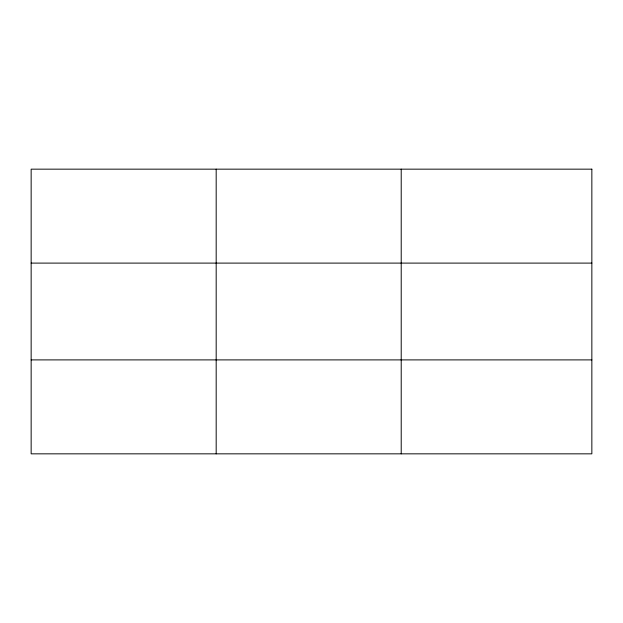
<?xml version="1.0" encoding="UTF-8"?>
<svg xmlns="http://www.w3.org/2000/svg" width="623" height="623" viewBox="0 0 623 623"><rect width="100%" height="100%" fill="white"/><g stroke="black" fill="none" stroke-linecap="round" stroke-linejoin="round"><path stroke-width="0.93" d="M401.212 169.16L401.212 453.84M31.15 263.101L591.85 263.101M31.15 359.899L591.85 359.899M216.181 169.16L216.181 453.84M591.85 169.16L591.85 453.84L31.15 453.84L31.15 169.16L591.85 169.16"/></g></svg>
